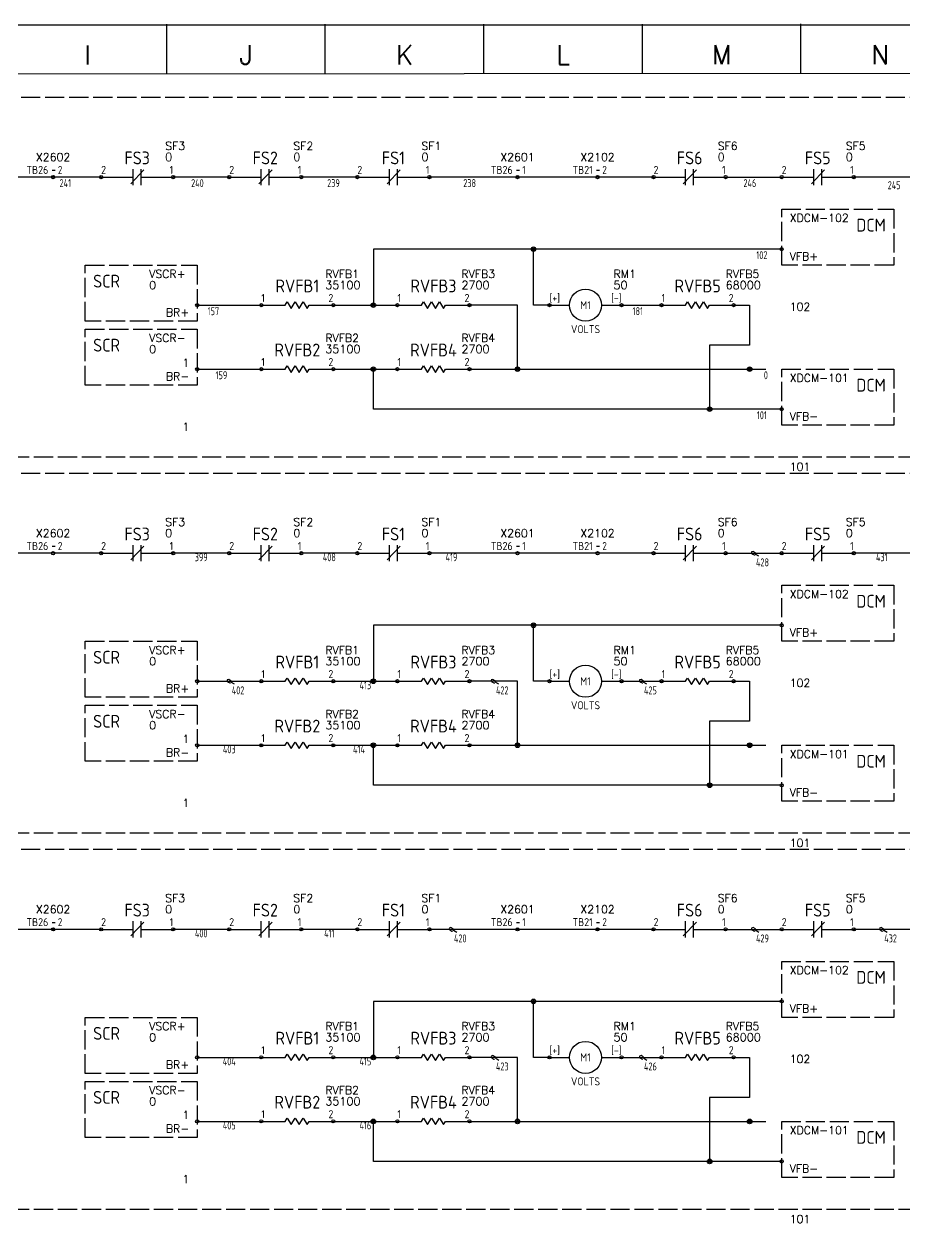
# Model space of a CAD drawing. Header units: millimetres. Extents: x -192 to 1556, y 0 to 646.
# Drawn here: x 415.9 to 690.7, y 270.7 to 645.3 of the extents above; entities that cross this region are included whole.
import ezdxf
from ezdxf.enums import TextEntityAlignment as Align

# ---------------------------------------------------------------- set-up
doc = ezdxf.new("R2010")
doc.units = ezdxf.units.MM
doc.header["$LTSCALE"] = 0.5
doc.linetypes.add('ACAD_ISO02W100', pattern=[15, 12, -3])
for name, color, linetype in [('LOCBOX', 7, 'ACAD_ISO02W100'), ('NETLIST', 50, 'Continuous'), ('OUTLINE_GRID', 7, 'Continuous'), ('SYMS', 7, 'Continuous'), ('WIREFIXED', 7, 'Continuous'), ('WIRENO', 7, 'Continuous'), ('WIRES', 7, 'Continuous')]:
    doc.layers.add(name, color=color, linetype=linetype)
doc.styles.get("Standard").update_dxf_attribs({"font": 'txt.shx', "bigfont": 'gbcbig.shx'})
doc.styles.add('WD_IEC', font='isocp2.shx', dxfattribs={"width": 0.9, "height": 4})

# ---------------------------------------------------------------- blocks, each defined once
blk = doc.blocks.new('2010 Grid')
at = {"layer": 'OUTLINE_GRID'}
for p, q in [((850, 481.25), (0, 481.25)), ((383.75, 468.5), (383.75, 481.45)), ((425, 468.52), (425, 481.47)), ((466.25, 468.55), (466.25, 481.49)), ((507.5, 468.57), (507.5, 481.51)), ((548.75, 468.59), (548.75, 481.53)), ((837.5, 468.74), (12.5, 468.31))]:
    blk.add_line(p, q, dxfattribs=at)
at = {"layer": 'OUTLINE_GRID', "char_height": 5, "width": 17.7556, "attachment_point": 5}
for s, insert in [('I', (363.12, 473.45)), ('J', (404.37, 473.48)), ('K', (445.62, 473.5)), ('L', (486.88, 473.52)), ('M', (528.12, 473.54)), ('N', (569.38, 473.56))]:
    blk.add_mtext(s, dxfattribs=dict(at, insert=insert))
blk = doc.blocks.new('WD_WNH2')
at = {"linetype": 'Continuous', "style": 'WD_IEC', "width": 0.8}
blk.add_attdef('WIRENO', text='', height=2.5, dxfattribs=at).set_placement((0, 0), align=Align.TOP_CENTER)
at = {"style": 'WD_IEC', "flags": 1}
for tag, p in [('W02USER', (0, -1.21)), ('W03USER', (0, -1.33)), ('W04USER', (0, -1.46)), ('W05USER', (0, -1.58)), ('W06USER', (0, -1.71)), ('W07USER', (0, -1.83)), ('W08USER', (0, -1.96)), ('W09USER', (0, -2.08)), ('W01USER', (0, -1.08)), ('W10USER', (0, -2.21))]:
    blk.add_attdef(tag, text='', height=0.08, dxfattribs=at).set_placement(p, align=Align.CENTER)
blk = doc.blocks.new('TBH-1')
blk.add_line((-0.33, 2.17), (0.65, 2.17))
blk.add_circle((0, 0), 0.5)
at = {"style": 'WD_IEC', "flags": 1}
blk.add_attdef('LOC', text='', height=4, dxfattribs=at).set_placement((-15, 7.5), align=Align.MIDDLE_LEFT)
at = {"style": 'WD_IEC'}
blk.add_attdef('TAG1', text='', height=2.5, dxfattribs=at).set_placement((-1.5, 1), align=Align.RIGHT)
at = {"style": 'WD_IEC', "flags": 1}
blk.add_attdef('X1TERM01', (0, 0), '', height=0.5, dxfattribs=at)
at = {"style": 'WD_IEC', "width": 0.9}
blk.add_attdef('TERM01', (1.5, 1), '', height=2.5, dxfattribs=at)
at = {"layer": 'NETLIST'}
for tag, p in [('NETTAG', (0, 5)), ('NETVALUE', (0, -2.5))]:
    blk.add_attdef(tag, text='', height=2.5, dxfattribs=at).set_placement(p, align=Align.CENTER)
blk = doc.blocks.new('CONTACT-NC')
for p, q in [((0, 0), (10, 0)), ((13.35, 2.25), (9.28, -2.05)), ((10, -2.5), (10, 2.5)), ((12.5, -2.5), (12.5, 2.5)), ((12.5, 0), (22.5, 0))]:
    blk.add_line(p, q)
for centre in [(0, 0), (22.5, 0)]:
    blk.add_circle(centre, 0.5)
at = {"style": 'WD_IEC', "flags": 1}
blk.add_attdef('LOC', text='', height=4, dxfattribs=at).set_placement((11.25, 11), align=Align.MIDDLE_CENTER)
at = {"style": 'WD_IEC'}
for tag, height, p in [('TAG1', 4, (11.25, 6)), ('DESC1', 2.5, (11.25, -5))]:
    blk.add_attdef(tag, text='', height=height, dxfattribs=at).set_placement(p, align=Align.MIDDLE_CENTER)
for tag, p, height, flags in [('X4TERM01', (0, 0), 0.64, 1), ('TERM01', (0, 1), 2.5, 8), ('X1TERM02', (22.5, 0), 0.64, 1)]:
    blk.add_attdef(tag, p, '', height=height, dxfattribs=dict(at, flags=flags))
at = {"style": 'WD_IEC', "flags": 8}
blk.add_attdef('TERM02', text='', height=2.5, dxfattribs=at).set_placement((22.5, 1), align=Align.RIGHT)
at = {"layer": 'NETLIST'}
for tag, p, height in [('NETTAG', (20, 8.5), 2.5), ('NETVALUE', (20, 5), 2.56)]:
    blk.add_attdef(tag, p, '', height=height, dxfattribs=at)
blk = doc.blocks.new('DCM-1')
at = {"linetype": 'ACAD_ISO02W100'}
blk.add_lwpolyline([(-35, 12.5), (0, 12.5), (0, -5), (-35, -5)], close=True, dxfattribs=at)
blk.add_circle((0, 0), 0.5)
at = {"style": 'WD_IEC'}
for tag, height, flags, p in [('LOC', 4, 1, (-32.5, 14.5)), ('DESC1', 3, 9, (-32.5, 2.5))]:
    blk.add_attdef(tag, text='', height=height, dxfattribs=dict(at, flags=flags)).set_placement(p, align=Align.MIDDLE_LEFT)
blk.add_attdef('TAG1', text='', height=4, dxfattribs=at).set_placement((-32.5, 7.5), align=Align.MIDDLE_LEFT)
at = {"style": 'WD_IEC', "flags": 1}
blk.add_attdef('X1TERM01', (0, 0), '', height=0.5, dxfattribs=at)
blk.add_attdef('TERMDESC01', text='', height=2.5).set_placement((-2.5, -1), align=Align.TOP_RIGHT)
blk.add_attdef('TERM01', text='', height=2.5).set_placement((-2.5, -20), align=Align.BOTTOM_RIGHT)
at = {"layer": 'NETLIST'}
for tag, p in [('NETTAG', (-15, 8.5)), ('NETVALUE', (-15, 5))]:
    blk.add_attdef(tag, p, '', height=2.5, dxfattribs=at)
blk = doc.blocks.new('RESISTOR-1')
for p, q in [((0, 0), (7.5, 0)), ((7.5, 0), (8.12, 1)), ((8.12, 1), (9.38, -1)), ((9.38, -1), (10.62, 1)), ((10.62, 1), (11.88, -1)), ((11.88, -1), (13.12, 1)), ((13.12, 1), (14.38, -1)), ((14.38, -1), (15, 0)), ((15, 0), (22.5, 0))]:
    blk.add_line(p, q)
for centre in [(0, 0), (22.5, 0)]:
    blk.add_circle(centre, 0.5)
at = {"style": 'WD_IEC', "flags": 1}
blk.add_attdef('LOC', text='', height=4, dxfattribs=at).set_placement((11.25, 11), align=Align.MIDDLE_CENTER)
at = {"style": 'WD_IEC'}
for tag, height, p in [('TAG1', 4, (11.25, 6)), ('DESC1', 2.5, (10.75, -3))]:
    blk.add_attdef(tag, text='', height=height, dxfattribs=at).set_placement(p, align=Align.MIDDLE_CENTER)
for tag, p, height, flags in [('X4TERM01', (0, 0), 0.64, 1), ('TERM01', (0, 1), 2.5, 8), ('X1TERM02', (22.5, 0), 0.64, 1)]:
    blk.add_attdef(tag, p, '', height=height, dxfattribs=dict(at, flags=flags))
at = {"style": 'WD_IEC', "flags": 8}
blk.add_attdef('TERM02', text='', height=2.5, dxfattribs=at).set_placement((22.5, 1), align=Align.RIGHT)
at = {"layer": 'NETLIST'}
for tag, p, height in [('NETTAG', (20, 8.5), 2.5), ('NETVALUE', (20, 5), 2.56)]:
    blk.add_attdef(tag, p, '', height=height, dxfattribs=at)
blk = doc.blocks.new('DCM-2')
at = {"linetype": 'ACAD_ISO02W100'}
blk.add_lwpolyline([(0, 12.5), (35, 12.5), (35, -5), (0, -5)], close=True, dxfattribs=at)
blk.add_circle((0, 0), 0.5)
at = {"style": 'WD_IEC'}
for tag, height, flags, p in [('LOC', 4, 1, (32.5, 14.5)), ('DESC1', 3, 8, (32.5, 2.5))]:
    blk.add_attdef(tag, text='', height=height, dxfattribs=dict(at, flags=flags)).set_placement(p, align=Align.MIDDLE_RIGHT)
blk.add_attdef('TAG1', text='', height=4, dxfattribs=at).set_placement((32.5, 7.5), align=Align.MIDDLE_RIGHT)
at = {"style": 'WD_IEC', "flags": 1}
blk.add_attdef('X4TERM01', (0, 0), '', height=0.5, dxfattribs=at)
blk.add_attdef('TERMDESC01', text='', height=2.5).set_placement((2.5, -1), align=Align.TOP_LEFT)
blk.add_attdef('TERM01', text='', height=2.5).set_placement((2.5, -20), align=Align.BOTTOM_LEFT)
at = {"layer": 'NETLIST'}
for tag, p in [('NETTAG', (2.5, 8.5)), ('NETVALUE', (2.5, 5))]:
    blk.add_attdef(tag, p, '', height=2.5, dxfattribs=at)
blk = doc.blocks.new('WDDOT')
for radius in [0.72, 0.449, 0.223]:
    blk.add_circle((0, 0), radius)
blk = doc.blocks.new('CONTACTOR-H')
for p, q in [((0, 0), (6.25, 0)), ((16.25, 0), (22.5, 0))]:
    blk.add_line(p, q)
for centre, radius in [((11.25, 0), 5), ((0, 0), 0.5), ((22.5, 0), 0.5)]:
    blk.add_circle(centre, radius)
at = {"style": 'WD_IEC', "flags": 1}
blk.add_attdef('LOC', text='', height=4, dxfattribs=at).set_placement((11.25, 8.5), align=Align.MIDDLE_CENTER)
at = {"style": 'WD_IEC'}
for tag, p, height, flags in [('X4TERM01', (0, 0), 0.64, 1), ('TERM01', (0, 1), 2.5, 8), ('X1TERM02', (22.5, 0), 0.64, 1)]:
    blk.add_attdef(tag, p, '', height=height, dxfattribs=dict(at, flags=flags))
for tag, height, p in [('TAG1', 4, (11.25, 0)), ('DESC1', 2.5, (11.25, -7.5))]:
    blk.add_attdef(tag, text='', height=height, dxfattribs=at).set_placement(p, align=Align.MIDDLE_CENTER)
at = {"style": 'WD_IEC', "flags": 8}
blk.add_attdef('TERM02', text='', height=2.5, dxfattribs=at).set_placement((22.5, 1), align=Align.RIGHT)
at = {"layer": 'NETLIST'}
for tag, p, height in [('NETTAG', (20, 8.5), 2.5), ('NETVALUE', (20, 5), 2.56)]:
    blk.add_attdef(tag, p, '', height=height, dxfattribs=at)

msp = doc.modelspace()

# ---------------------------------------------------------------- linework, layer by layer
at = {"layer": 'LOCBOX'}
for points in [[(-192.5, 622.5), (980, 622.5), (980, 510), (-192.5, 510)], [(-192.5, 505), (980, 505), (980, 392.5), (-192.5, 392.5)], [(-192.5, 387.5), (980, 387.5), (980, 275), (-192.5, 275)]]:
    msp.add_lwpolyline(points, close=True, dxfattribs=at)
at = {"layer": 'WIRENO'}
for points in [[(645.4, 479.05), (644.44, 479.6), (644.29, 480.15), (643.6, 480.54), (643.06, 480.4), (643.21, 479.85), (643.9, 479.46), (644.17, 479.53)], [(481.65, 439.05), (480.69, 439.6), (480.54, 440.15), (479.85, 440.54), (479.31, 440.4), (479.46, 439.85), (480.15, 439.46), (480.42, 439.53)], [(564.15, 439.05), (563.19, 439.6), (563.04, 440.15), (562.35, 440.54), (561.81, 440.4), (561.96, 439.85), (562.65, 439.46), (562.92, 439.53)], [(610.4, 439.05), (609.44, 439.6), (609.29, 440.15), (608.6, 440.54), (608.06, 440.4), (608.21, 439.85), (608.9, 439.46), (609.17, 439.53)], [(551.02, 361.55), (550.06, 362.1), (549.92, 362.65), (549.23, 363.04), (548.69, 362.9), (548.83, 362.35), (549.52, 361.96), (549.79, 362.03)], [(645.4, 361.55), (644.44, 362.1), (644.29, 362.65), (643.6, 363.04), (643.06, 362.9), (643.21, 362.35), (643.9, 361.96), (644.17, 362.03)], [(685.4, 361.55), (684.44, 362.1), (684.29, 362.65), (683.6, 363.04), (683.06, 362.9), (683.21, 362.35), (683.9, 361.96), (684.17, 362.03)], [(564.15, 321.55), (563.19, 322.1), (563.04, 322.65), (562.35, 323.04), (561.81, 322.9), (561.96, 322.35), (562.65, 321.96), (562.92, 322.03)], [(610.4, 321.55), (609.44, 322.1), (609.29, 322.65), (608.6, 323.04), (608.06, 322.9), (608.21, 322.35), (608.9, 321.96), (609.17, 322.03)]]:
    msp.add_lwpolyline(points, dxfattribs=at)
at = {"layer": 'WIRES'}
for p, q in [((425, 597.5), (402.5, 597.5)), ((440, 597.5), (425, 597.5)), ((480, 597.5), (462.5, 597.5)), ((520, 597.5), (502.5, 597.5)), ((556.25, 597.5), (542.5, 597.5)), ((570, 597.5), (556.25, 597.5)), ((595, 597.5), (570, 597.5)), ((612.5, 597.5), (595, 597.5)), ((635, 597.5), (652.5, 597.5)), ((692.5, 597.5), (675, 597.5)), ((652.5, 575), (525, 575)), ((525, 575), (525, 557.5)), ((575, 557.5), (575, 575)), ((470, 557.5), (490, 557.5)), ((512.5, 557.5), (532.5, 557.5)), ((570, 557.5), (555, 557.5)), ((570, 537.5), (570, 557.5)), ((580, 557.5), (575, 557.5)), ((602.5, 557.5), (615, 557.5)), ((637.5, 557.5), (642.5, 557.5)), ((642.5, 557.5), (642.5, 545)), ((642.5, 545), (630, 545)), ((630, 545), (630, 525)), ((470, 537.5), (490, 537.5)), ((512.5, 537.5), (532.5, 537.5)), ((525, 525), (525, 537.5)), ((555, 537.5), (570, 537.5)), ((570, 537.5), (647.5, 537.5)), ((652.5, 525), (525, 525)), ((425, 480), (402.5, 480)), ((440, 480), (425, 480)), ((480, 480), (462.5, 480)), ((520, 480), (502.5, 480)), ((556.25, 480), (542.5, 480)), ((570, 480), (556.25, 480)), ((595, 480), (570, 480)), ((612.5, 480), (595, 480)), ((635, 480), (652.5, 480)), ((692.5, 480), (675, 480)), ((652.5, 457.5), (525, 457.5)), ((525, 457.5), (525, 440)), ((575, 440), (575, 457.5)), ((470, 440), (490, 440)), ((512.5, 440), (532.5, 440)), ((570, 440), (555, 440)), ((570, 420), (570, 440)), ((580, 440), (575, 440)), ((602.5, 440), (615, 440)), ((637.5, 440), (642.5, 440)), ((642.5, 440), (642.5, 427.5)), ((642.5, 427.5), (630, 427.5)), ((630, 427.5), (630, 407.5)), ((470, 420), (490, 420)), ((512.5, 420), (532.5, 420)), ((525, 407.5), (525, 420)), ((555, 420), (570, 420)), ((570, 420), (647.5, 420)), ((652.5, 407.5), (525, 407.5)), ((425, 362.5), (402.5, 362.5)), ((440, 362.5), (425, 362.5)), ((480, 362.5), (462.5, 362.5)), ((520, 362.5), (502.5, 362.5)), ((556.25, 362.5), (542.5, 362.5)), ((570, 362.5), (556.25, 362.5)), ((595, 362.5), (570, 362.5)), ((612.5, 362.5), (595, 362.5)), ((635, 362.5), (652.5, 362.5)), ((692.5, 362.5), (675, 362.5)), ((652.5, 340), (525, 340)), ((525, 340), (525, 322.5)), ((575, 322.5), (575, 340)), ((470, 322.5), (490, 322.5)), ((512.5, 322.5), (532.5, 322.5)), ((570, 322.5), (555, 322.5)), ((570, 302.5), (570, 322.5)), ((580, 322.5), (575, 322.5)), ((602.5, 322.5), (615, 322.5)), ((637.5, 322.5), (642.5, 322.5)), ((642.5, 322.5), (642.5, 310)), ((642.5, 310), (630, 310)), ((630, 310), (630, 290)), ((470, 302.5), (490, 302.5)), ((512.5, 302.5), (532.5, 302.5)), ((525, 290), (525, 302.5)), ((555, 302.5), (570, 302.5)), ((570, 302.5), (647.5, 302.5)), ((652.5, 290), (525, 290))]:
    msp.add_line(p, q, dxfattribs=at)

# ---------------------------------------------------------------- block references
at = {"xscale": 1.2, "yscale": 1.2, "zscale": 1.2}
msp.add_blockref('2010 Grid', (0, 67.5), dxfattribs=at)
ref = msp.add_blockref('CONTACT-NC', (440, 597.5))
ref.add_attrib('TERM02', '1', dxfattribs={"height": 2.5, "style": 'WD_IEC'}).set_placement((462.5, 598.5), align=Align.RIGHT)
ref.add_attrib('TERM01', '2', (440, 598.5), dxfattribs={"height": 2.5, "style": 'WD_IEC'})
ref.add_attrib('TAG1', 'FS3', dxfattribs={"height": 4, "style": 'WD_IEC'}).set_placement((451.25, 603.5), align=Align.MIDDLE_CENTER)
ref.add_attrib('NETVALUE', '0', (460, 602.5), dxfattribs={"layer": 'NETLIST', "height": 2.56})
ref.add_attrib('NETTAG', 'SF3', (460, 606), dxfattribs={"layer": 'NETLIST', "height": 2.5})
ref = msp.add_blockref('CONTACT-NC', (480, 597.5))
ref.add_attrib('TERM02', '1', dxfattribs={"height": 2.5, "style": 'WD_IEC'}).set_placement((502.5, 598.5), align=Align.RIGHT)
ref.add_attrib('TERM01', '2', (480, 598.5), dxfattribs={"height": 2.5, "style": 'WD_IEC'})
ref.add_attrib('TAG1', 'FS2', dxfattribs={"height": 4, "style": 'WD_IEC'}).set_placement((491.25, 603.5), align=Align.MIDDLE_CENTER)
ref.add_attrib('NETVALUE', '0', (500, 602.5), dxfattribs={"layer": 'NETLIST', "height": 2.56})
ref.add_attrib('NETTAG', 'SF2', (500, 606), dxfattribs={"layer": 'NETLIST', "height": 2.5})
ref = msp.add_blockref('CONTACT-NC', (520, 597.5))
ref.add_attrib('TERM02', '1', dxfattribs={"height": 2.5, "style": 'WD_IEC'}).set_placement((542.5, 598.5), align=Align.RIGHT)
ref.add_attrib('TERM01', '2', (520, 598.5), dxfattribs={"height": 2.5, "style": 'WD_IEC'})
ref.add_attrib('TAG1', 'FS1', dxfattribs={"height": 4, "style": 'WD_IEC'}).set_placement((531.25, 603.5), align=Align.MIDDLE_CENTER)
ref.add_attrib('NETVALUE', '0', (540, 602.5), dxfattribs={"layer": 'NETLIST', "height": 2.56})
ref.add_attrib('NETTAG', 'SF1', (540, 606), dxfattribs={"layer": 'NETLIST', "height": 2.5})
ref = msp.add_blockref('CONTACT-NC', (612.5, 597.5))
ref.add_attrib('TERM02', '1', dxfattribs={"height": 2.5, "style": 'WD_IEC'}).set_placement((635, 598.5), align=Align.RIGHT)
ref.add_attrib('TERM01', '2', (612.5, 598.5), dxfattribs={"height": 2.5, "style": 'WD_IEC'})
ref.add_attrib('TAG1', 'FS6', dxfattribs={"height": 4, "style": 'WD_IEC'}).set_placement((623.75, 603.5), align=Align.MIDDLE_CENTER)
ref.add_attrib('NETVALUE', '0', (632.5, 602.5), dxfattribs={"layer": 'NETLIST', "height": 2.56})
ref.add_attrib('NETTAG', 'SF6', (632.5, 606), dxfattribs={"layer": 'NETLIST', "height": 2.5})
ref = msp.add_blockref('CONTACT-NC', (652.5, 597.5))
ref.add_attrib('TERM02', '1', dxfattribs={"height": 2.5, "style": 'WD_IEC'}).set_placement((675, 598.5), align=Align.RIGHT)
ref.add_attrib('TERM01', '2', (652.5, 598.5), dxfattribs={"height": 2.5, "style": 'WD_IEC'})
ref.add_attrib('TAG1', 'FS5', dxfattribs={"height": 4, "style": 'WD_IEC'}).set_placement((663.75, 603.5), align=Align.MIDDLE_CENTER)
ref.add_attrib('NETVALUE', '0', (672.5, 602.5), dxfattribs={"layer": 'NETLIST', "height": 2.56})
ref.add_attrib('NETTAG', 'SF5', (672.5, 606), dxfattribs={"layer": 'NETLIST', "height": 2.5})
for name, p, values in [('TBH-1', (425, 597.5), {'TAG1': 'TB26', 'TERM01': '2', 'NETTAG': 'X2602'}), ('TBH-1', (570, 597.5), {'TAG1': 'TB26', 'TERM01': '1', 'NETTAG': 'X2601'}), ('TBH-1', (595, 597.5), {'TAG1': 'TB21', 'TERM01': '2', 'NETTAG': 'X2102'}), ('DCM-2', (652.5, 575), {'TERMDESC01': 'VFB+', 'TAG1': 'DCM', 'TERM01': '102', 'NETTAG': 'XDCM-102'}), ('DCM-1', (470, 557.5), {'NETVALUE': '0', 'NETTAG': 'VSCR+', 'TERM01': '1', 'TAG1': 'SCR', 'TERMDESC01': 'BR+'}), ('DCM-1', (470, 537.5), {'NETVALUE': '0', 'NETTAG': 'VSCR-', 'TERM01': '1', 'TAG1': 'SCR', 'TERMDESC01': 'BR-'}), ('DCM-2', (652.5, 525), {'TERMDESC01': 'VFB-', 'TAG1': 'DCM', 'TERM01': '101', 'NETTAG': 'XDCM-101'}), ('TBH-1', (425, 480), {'TAG1': 'TB26', 'TERM01': '2', 'NETTAG': 'X2602'}), ('TBH-1', (570, 480), {'TAG1': 'TB26', 'TERM01': '1', 'NETTAG': 'X2601'}), ('TBH-1', (595, 480), {'TAG1': 'TB21', 'TERM01': '2', 'NETTAG': 'X2102'}), ('DCM-2', (652.5, 457.5), {'TERMDESC01': 'VFB+', 'TAG1': 'DCM', 'TERM01': '102', 'NETTAG': 'XDCM-102'}), ('DCM-1', (470, 440), {'NETVALUE': '0', 'NETTAG': 'VSCR+', 'TERM01': '1', 'TAG1': 'SCR', 'TERMDESC01': 'BR+'}), ('DCM-1', (470, 420), {'NETVALUE': '0', 'NETTAG': 'VSCR-', 'TERM01': '1', 'TAG1': 'SCR', 'TERMDESC01': 'BR-'}), ('DCM-2', (652.5, 407.5), {'TERMDESC01': 'VFB-', 'TAG1': 'DCM', 'TERM01': '101', 'NETTAG': 'XDCM-101'}), ('TBH-1', (425, 362.5), {'TAG1': 'TB26', 'TERM01': '2', 'NETTAG': 'X2602'}), ('TBH-1', (570, 362.5), {'TAG1': 'TB26', 'TERM01': '1', 'NETTAG': 'X2601'}), ('TBH-1', (595, 362.5), {'TAG1': 'TB21', 'TERM01': '2', 'NETTAG': 'X2102'}), ('DCM-2', (652.5, 340), {'TERMDESC01': 'VFB+', 'TAG1': 'DCM', 'TERM01': '102', 'NETTAG': 'XDCM-102'}), ('DCM-1', (470, 322.5), {'NETVALUE': '0', 'NETTAG': 'VSCR+', 'TERM01': '1', 'TAG1': 'SCR', 'TERMDESC01': 'BR+'}), ('DCM-1', (470, 302.5), {'NETVALUE': '0', 'NETTAG': 'VSCR-', 'TERM01': '1', 'TAG1': 'SCR', 'TERMDESC01': 'BR-'}), ('DCM-2', (652.5, 290), {'TERMDESC01': 'VFB-', 'TAG1': 'DCM', 'TERM01': '101', 'NETTAG': 'XDCM-101'})]:
    msp.add_blockref(name, p).add_auto_attribs(values)
ref = msp.add_blockref('RESISTOR-1', (490, 557.5))
ref.add_attrib('NETTAG', 'RVFB1', (510, 566), dxfattribs={"layer": 'NETLIST', "height": 2.5})
ref.add_attrib('NETVALUE', '35100', (510, 562.5), dxfattribs={"layer": 'NETLIST', "height": 2.56})
ref.add_attrib('TAG1', 'RVFB1', dxfattribs={"height": 4, "style": 'WD_IEC'}).set_placement((501.25, 563.5), align=Align.MIDDLE_CENTER)
ref.add_attrib('TERM01', '1', (490, 558.5), dxfattribs={"height": 2.5, "style": 'WD_IEC'})
ref.add_attrib('TERM02', '2', dxfattribs={"height": 2.5, "style": 'WD_IEC'}).set_placement((512.5, 558.5), align=Align.RIGHT)
ref = msp.add_blockref('RESISTOR-1', (532.5, 557.5))
ref.add_attrib('NETTAG', 'RVFB3', (552.5, 566), dxfattribs={"layer": 'NETLIST', "height": 2.5})
ref.add_attrib('NETVALUE', '2700', (552.5, 562.5), dxfattribs={"layer": 'NETLIST', "height": 2.56})
ref.add_attrib('TAG1', 'RVFB3', dxfattribs={"height": 4, "style": 'WD_IEC'}).set_placement((543.75, 563.5), align=Align.MIDDLE_CENTER)
ref.add_attrib('TERM01', '1', (532.5, 558.5), dxfattribs={"height": 2.5, "style": 'WD_IEC'})
ref.add_attrib('TERM02', '2', dxfattribs={"height": 2.5, "style": 'WD_IEC'}).set_placement((555, 558.5), align=Align.RIGHT)
ref = msp.add_blockref('CONTACTOR-H', (580, 557.5))
ref.add_attrib('TERM02', '[-]', dxfattribs={"height": 2.5, "style": 'WD_IEC'}).set_placement((602.5, 558.5), align=Align.RIGHT)
ref.add_attrib('TERM01', '[+]', (580, 558.5), dxfattribs={"height": 2.5, "style": 'WD_IEC'})
ref.add_attrib('DESC1', 'VOLTS', dxfattribs={"height": 2.5, "style": 'WD_IEC'}).set_placement((591.25, 550), align=Align.MIDDLE_CENTER)
ref.add_attrib('TAG1', 'M1', dxfattribs={"height": 2.5, "style": 'WD_IEC'}).set_placement((591.25, 557.5), align=Align.MIDDLE_CENTER)
ref.add_attrib('NETVALUE', '50', (600, 562.5), dxfattribs={"layer": 'NETLIST', "height": 2.56})
ref.add_attrib('NETTAG', 'RM1', (600, 566), dxfattribs={"layer": 'NETLIST', "height": 2.5})
ref = msp.add_blockref('RESISTOR-1', (615, 557.5))
ref.add_attrib('NETTAG', 'RVFB5', (635, 566), dxfattribs={"layer": 'NETLIST', "height": 2.5})
ref.add_attrib('NETVALUE', '68000', (635, 562.5), dxfattribs={"layer": 'NETLIST', "height": 2.56})
ref.add_attrib('TAG1', 'RVFB5', dxfattribs={"height": 4, "style": 'WD_IEC'}).set_placement((626.25, 563.5), align=Align.MIDDLE_CENTER)
ref.add_attrib('TERM01', '1', (615, 558.5), dxfattribs={"height": 2.5, "style": 'WD_IEC'})
ref.add_attrib('TERM02', '2', dxfattribs={"height": 2.5, "style": 'WD_IEC'}).set_placement((637.5, 558.5), align=Align.RIGHT)
ref = msp.add_blockref('RESISTOR-1', (490, 537.5))
ref.add_attrib('NETTAG', 'RVFB2', (510, 546), dxfattribs={"layer": 'NETLIST', "height": 2.5})
ref.add_attrib('NETVALUE', '35100', (510, 542.5), dxfattribs={"layer": 'NETLIST', "height": 2.56})
ref.add_attrib('TAG1', 'RVFB2', dxfattribs={"height": 4, "style": 'WD_IEC'}).set_placement((501.25, 543.5), align=Align.MIDDLE_CENTER)
ref.add_attrib('TERM01', '1', (490, 538.5), dxfattribs={"height": 2.5, "style": 'WD_IEC'})
ref.add_attrib('TERM02', '2', dxfattribs={"height": 2.5, "style": 'WD_IEC'}).set_placement((512.5, 538.5), align=Align.RIGHT)
ref = msp.add_blockref('RESISTOR-1', (532.5, 537.5))
ref.add_attrib('NETTAG', 'RVFB4', (552.5, 546), dxfattribs={"layer": 'NETLIST', "height": 2.5})
ref.add_attrib('NETVALUE', '2700', (552.5, 542.5), dxfattribs={"layer": 'NETLIST', "height": 2.56})
ref.add_attrib('TAG1', 'RVFB4', dxfattribs={"height": 4, "style": 'WD_IEC'}).set_placement((543.75, 543.5), align=Align.MIDDLE_CENTER)
ref.add_attrib('TERM01', '1', (532.5, 538.5), dxfattribs={"height": 2.5, "style": 'WD_IEC'})
ref.add_attrib('TERM02', '2', dxfattribs={"height": 2.5, "style": 'WD_IEC'}).set_placement((555, 538.5), align=Align.RIGHT)
ref = msp.add_blockref('CONTACT-NC', (440, 480))
ref.add_attrib('TERM02', '1', dxfattribs={"height": 2.5, "style": 'WD_IEC'}).set_placement((462.5, 481), align=Align.RIGHT)
ref.add_attrib('TERM01', '2', (440, 481), dxfattribs={"height": 2.5, "style": 'WD_IEC'})
ref.add_attrib('TAG1', 'FS3', dxfattribs={"height": 4, "style": 'WD_IEC'}).set_placement((451.25, 486), align=Align.MIDDLE_CENTER)
ref.add_attrib('NETVALUE', '0', (460, 485), dxfattribs={"layer": 'NETLIST', "height": 2.56})
ref.add_attrib('NETTAG', 'SF3', (460, 488.5), dxfattribs={"layer": 'NETLIST', "height": 2.5})
ref = msp.add_blockref('CONTACT-NC', (480, 480))
ref.add_attrib('TERM02', '1', dxfattribs={"height": 2.5, "style": 'WD_IEC'}).set_placement((502.5, 481), align=Align.RIGHT)
ref.add_attrib('TERM01', '2', (480, 481), dxfattribs={"height": 2.5, "style": 'WD_IEC'})
ref.add_attrib('TAG1', 'FS2', dxfattribs={"height": 4, "style": 'WD_IEC'}).set_placement((491.25, 486), align=Align.MIDDLE_CENTER)
ref.add_attrib('NETVALUE', '0', (500, 485), dxfattribs={"layer": 'NETLIST', "height": 2.56})
ref.add_attrib('NETTAG', 'SF2', (500, 488.5), dxfattribs={"layer": 'NETLIST', "height": 2.5})
ref = msp.add_blockref('CONTACT-NC', (520, 480))
ref.add_attrib('TERM02', '1', dxfattribs={"height": 2.5, "style": 'WD_IEC'}).set_placement((542.5, 481), align=Align.RIGHT)
ref.add_attrib('TERM01', '2', (520, 481), dxfattribs={"height": 2.5, "style": 'WD_IEC'})
ref.add_attrib('TAG1', 'FS1', dxfattribs={"height": 4, "style": 'WD_IEC'}).set_placement((531.25, 486), align=Align.MIDDLE_CENTER)
ref.add_attrib('NETVALUE', '0', (540, 485), dxfattribs={"layer": 'NETLIST', "height": 2.56})
ref.add_attrib('NETTAG', 'SF1', (540, 488.5), dxfattribs={"layer": 'NETLIST', "height": 2.5})
ref = msp.add_blockref('CONTACT-NC', (612.5, 480))
ref.add_attrib('TERM02', '1', dxfattribs={"height": 2.5, "style": 'WD_IEC'}).set_placement((635, 481), align=Align.RIGHT)
ref.add_attrib('TERM01', '2', (612.5, 481), dxfattribs={"height": 2.5, "style": 'WD_IEC'})
ref.add_attrib('TAG1', 'FS6', dxfattribs={"height": 4, "style": 'WD_IEC'}).set_placement((623.75, 486), align=Align.MIDDLE_CENTER)
ref.add_attrib('NETVALUE', '0', (632.5, 485), dxfattribs={"layer": 'NETLIST', "height": 2.56})
ref.add_attrib('NETTAG', 'SF6', (632.5, 488.5), dxfattribs={"layer": 'NETLIST', "height": 2.5})
ref = msp.add_blockref('CONTACT-NC', (652.5, 480))
ref.add_attrib('TERM02', '1', dxfattribs={"height": 2.5, "style": 'WD_IEC'}).set_placement((675, 481), align=Align.RIGHT)
ref.add_attrib('TERM01', '2', (652.5, 481), dxfattribs={"height": 2.5, "style": 'WD_IEC'})
ref.add_attrib('TAG1', 'FS5', dxfattribs={"height": 4, "style": 'WD_IEC'}).set_placement((663.75, 486), align=Align.MIDDLE_CENTER)
ref.add_attrib('NETVALUE', '0', (672.5, 485), dxfattribs={"layer": 'NETLIST', "height": 2.56})
ref.add_attrib('NETTAG', 'SF5', (672.5, 488.5), dxfattribs={"layer": 'NETLIST', "height": 2.5})
ref = msp.add_blockref('RESISTOR-1', (490, 440))
ref.add_attrib('NETTAG', 'RVFB1', (510, 448.5), dxfattribs={"layer": 'NETLIST', "height": 2.5})
ref.add_attrib('NETVALUE', '35100', (510, 445), dxfattribs={"layer": 'NETLIST', "height": 2.56})
ref.add_attrib('TAG1', 'RVFB1', dxfattribs={"height": 4, "style": 'WD_IEC'}).set_placement((501.25, 446), align=Align.MIDDLE_CENTER)
ref.add_attrib('TERM01', '1', (490, 441), dxfattribs={"height": 2.5, "style": 'WD_IEC'})
ref.add_attrib('TERM02', '2', dxfattribs={"height": 2.5, "style": 'WD_IEC'}).set_placement((512.5, 441), align=Align.RIGHT)
ref = msp.add_blockref('RESISTOR-1', (532.5, 440))
ref.add_attrib('NETTAG', 'RVFB3', (552.5, 448.5), dxfattribs={"layer": 'NETLIST', "height": 2.5})
ref.add_attrib('NETVALUE', '2700', (552.5, 445), dxfattribs={"layer": 'NETLIST', "height": 2.56})
ref.add_attrib('TAG1', 'RVFB3', dxfattribs={"height": 4, "style": 'WD_IEC'}).set_placement((543.75, 446), align=Align.MIDDLE_CENTER)
ref.add_attrib('TERM01', '1', (532.5, 441), dxfattribs={"height": 2.5, "style": 'WD_IEC'})
ref.add_attrib('TERM02', '2', dxfattribs={"height": 2.5, "style": 'WD_IEC'}).set_placement((555, 441), align=Align.RIGHT)
ref = msp.add_blockref('CONTACTOR-H', (580, 440))
ref.add_attrib('TERM02', '[-]', dxfattribs={"height": 2.5, "style": 'WD_IEC'}).set_placement((602.5, 441), align=Align.RIGHT)
ref.add_attrib('TERM01', '[+]', (580, 441), dxfattribs={"height": 2.5, "style": 'WD_IEC'})
ref.add_attrib('DESC1', 'VOLTS', dxfattribs={"height": 2.5, "style": 'WD_IEC'}).set_placement((591.25, 432.5), align=Align.MIDDLE_CENTER)
ref.add_attrib('TAG1', 'M1', dxfattribs={"height": 2.5, "style": 'WD_IEC'}).set_placement((591.25, 440), align=Align.MIDDLE_CENTER)
ref.add_attrib('NETVALUE', '50', (600, 445), dxfattribs={"layer": 'NETLIST', "height": 2.56})
ref.add_attrib('NETTAG', 'RM1', (600, 448.5), dxfattribs={"layer": 'NETLIST', "height": 2.5})
ref = msp.add_blockref('RESISTOR-1', (615, 440))
ref.add_attrib('NETTAG', 'RVFB5', (635, 448.5), dxfattribs={"layer": 'NETLIST', "height": 2.5})
ref.add_attrib('NETVALUE', '68000', (635, 445), dxfattribs={"layer": 'NETLIST', "height": 2.56})
ref.add_attrib('TAG1', 'RVFB5', dxfattribs={"height": 4, "style": 'WD_IEC'}).set_placement((626.25, 446), align=Align.MIDDLE_CENTER)
ref.add_attrib('TERM01', '1', (615, 441), dxfattribs={"height": 2.5, "style": 'WD_IEC'})
ref.add_attrib('TERM02', '2', dxfattribs={"height": 2.5, "style": 'WD_IEC'}).set_placement((637.5, 441), align=Align.RIGHT)
ref = msp.add_blockref('RESISTOR-1', (490, 420))
ref.add_attrib('NETTAG', 'RVFB2', (510, 428.5), dxfattribs={"layer": 'NETLIST', "height": 2.5})
ref.add_attrib('NETVALUE', '35100', (510, 425), dxfattribs={"layer": 'NETLIST', "height": 2.56})
ref.add_attrib('TAG1', 'RVFB2', dxfattribs={"height": 4, "style": 'WD_IEC'}).set_placement((501.25, 426), align=Align.MIDDLE_CENTER)
ref.add_attrib('TERM01', '1', (490, 421), dxfattribs={"height": 2.5, "style": 'WD_IEC'})
ref.add_attrib('TERM02', '2', dxfattribs={"height": 2.5, "style": 'WD_IEC'}).set_placement((512.5, 421), align=Align.RIGHT)
ref = msp.add_blockref('RESISTOR-1', (532.5, 420))
ref.add_attrib('NETTAG', 'RVFB4', (552.5, 428.5), dxfattribs={"layer": 'NETLIST', "height": 2.5})
ref.add_attrib('NETVALUE', '2700', (552.5, 425), dxfattribs={"layer": 'NETLIST', "height": 2.56})
ref.add_attrib('TAG1', 'RVFB4', dxfattribs={"height": 4, "style": 'WD_IEC'}).set_placement((543.75, 426), align=Align.MIDDLE_CENTER)
ref.add_attrib('TERM01', '1', (532.5, 421), dxfattribs={"height": 2.5, "style": 'WD_IEC'})
ref.add_attrib('TERM02', '2', dxfattribs={"height": 2.5, "style": 'WD_IEC'}).set_placement((555, 421), align=Align.RIGHT)
ref = msp.add_blockref('CONTACT-NC', (440, 362.5))
ref.add_attrib('TERM02', '1', dxfattribs={"height": 2.5, "style": 'WD_IEC'}).set_placement((462.5, 363.5), align=Align.RIGHT)
ref.add_attrib('TERM01', '2', (440, 363.5), dxfattribs={"height": 2.5, "style": 'WD_IEC'})
ref.add_attrib('TAG1', 'FS3', dxfattribs={"height": 4, "style": 'WD_IEC'}).set_placement((451.25, 368.5), align=Align.MIDDLE_CENTER)
ref.add_attrib('NETVALUE', '0', (460, 367.5), dxfattribs={"layer": 'NETLIST', "height": 2.56})
ref.add_attrib('NETTAG', 'SF3', (460, 371), dxfattribs={"layer": 'NETLIST', "height": 2.5})
ref = msp.add_blockref('CONTACT-NC', (480, 362.5))
ref.add_attrib('TERM02', '1', dxfattribs={"height": 2.5, "style": 'WD_IEC'}).set_placement((502.5, 363.5), align=Align.RIGHT)
ref.add_attrib('TERM01', '2', (480, 363.5), dxfattribs={"height": 2.5, "style": 'WD_IEC'})
ref.add_attrib('TAG1', 'FS2', dxfattribs={"height": 4, "style": 'WD_IEC'}).set_placement((491.25, 368.5), align=Align.MIDDLE_CENTER)
ref.add_attrib('NETVALUE', '0', (500, 367.5), dxfattribs={"layer": 'NETLIST', "height": 2.56})
ref.add_attrib('NETTAG', 'SF2', (500, 371), dxfattribs={"layer": 'NETLIST', "height": 2.5})
ref = msp.add_blockref('CONTACT-NC', (520, 362.5))
ref.add_attrib('TERM02', '1', dxfattribs={"height": 2.5, "style": 'WD_IEC'}).set_placement((542.5, 363.5), align=Align.RIGHT)
ref.add_attrib('TERM01', '2', (520, 363.5), dxfattribs={"height": 2.5, "style": 'WD_IEC'})
ref.add_attrib('TAG1', 'FS1', dxfattribs={"height": 4, "style": 'WD_IEC'}).set_placement((531.25, 368.5), align=Align.MIDDLE_CENTER)
ref.add_attrib('NETVALUE', '0', (540, 367.5), dxfattribs={"layer": 'NETLIST', "height": 2.56})
ref.add_attrib('NETTAG', 'SF1', (540, 371), dxfattribs={"layer": 'NETLIST', "height": 2.5})
ref = msp.add_blockref('CONTACT-NC', (612.5, 362.5))
ref.add_attrib('TERM02', '1', dxfattribs={"height": 2.5, "style": 'WD_IEC'}).set_placement((635, 363.5), align=Align.RIGHT)
ref.add_attrib('TERM01', '2', (612.5, 363.5), dxfattribs={"height": 2.5, "style": 'WD_IEC'})
ref.add_attrib('TAG1', 'FS6', dxfattribs={"height": 4, "style": 'WD_IEC'}).set_placement((623.75, 368.5), align=Align.MIDDLE_CENTER)
ref.add_attrib('NETVALUE', '0', (632.5, 367.5), dxfattribs={"layer": 'NETLIST', "height": 2.56})
ref.add_attrib('NETTAG', 'SF6', (632.5, 371), dxfattribs={"layer": 'NETLIST', "height": 2.5})
ref = msp.add_blockref('CONTACT-NC', (652.5, 362.5))
ref.add_attrib('TERM02', '1', dxfattribs={"height": 2.5, "style": 'WD_IEC'}).set_placement((675, 363.5), align=Align.RIGHT)
ref.add_attrib('TERM01', '2', (652.5, 363.5), dxfattribs={"height": 2.5, "style": 'WD_IEC'})
ref.add_attrib('TAG1', 'FS5', dxfattribs={"height": 4, "style": 'WD_IEC'}).set_placement((663.75, 368.5), align=Align.MIDDLE_CENTER)
ref.add_attrib('NETVALUE', '0', (672.5, 367.5), dxfattribs={"layer": 'NETLIST', "height": 2.56})
ref.add_attrib('NETTAG', 'SF5', (672.5, 371), dxfattribs={"layer": 'NETLIST', "height": 2.5})
ref = msp.add_blockref('RESISTOR-1', (490, 322.5))
ref.add_attrib('NETTAG', 'RVFB1', (510, 331), dxfattribs={"layer": 'NETLIST', "height": 2.5})
ref.add_attrib('NETVALUE', '35100', (510, 327.5), dxfattribs={"layer": 'NETLIST', "height": 2.56})
ref.add_attrib('TAG1', 'RVFB1', dxfattribs={"height": 4, "style": 'WD_IEC'}).set_placement((501.25, 328.5), align=Align.MIDDLE_CENTER)
ref.add_attrib('TERM01', '1', (490, 323.5), dxfattribs={"height": 2.5, "style": 'WD_IEC'})
ref.add_attrib('TERM02', '2', dxfattribs={"height": 2.5, "style": 'WD_IEC'}).set_placement((512.5, 323.5), align=Align.RIGHT)
ref = msp.add_blockref('RESISTOR-1', (532.5, 322.5))
ref.add_attrib('NETTAG', 'RVFB3', (552.5, 331), dxfattribs={"layer": 'NETLIST', "height": 2.5})
ref.add_attrib('NETVALUE', '2700', (552.5, 327.5), dxfattribs={"layer": 'NETLIST', "height": 2.56})
ref.add_attrib('TAG1', 'RVFB3', dxfattribs={"height": 4, "style": 'WD_IEC'}).set_placement((543.75, 328.5), align=Align.MIDDLE_CENTER)
ref.add_attrib('TERM01', '1', (532.5, 323.5), dxfattribs={"height": 2.5, "style": 'WD_IEC'})
ref.add_attrib('TERM02', '2', dxfattribs={"height": 2.5, "style": 'WD_IEC'}).set_placement((555, 323.5), align=Align.RIGHT)
ref = msp.add_blockref('CONTACTOR-H', (580, 322.5))
ref.add_attrib('TERM02', '[-]', dxfattribs={"height": 2.5, "style": 'WD_IEC'}).set_placement((602.5, 323.5), align=Align.RIGHT)
ref.add_attrib('TERM01', '[+]', (580, 323.5), dxfattribs={"height": 2.5, "style": 'WD_IEC'})
ref.add_attrib('DESC1', 'VOLTS', dxfattribs={"height": 2.5, "style": 'WD_IEC'}).set_placement((591.25, 315), align=Align.MIDDLE_CENTER)
ref.add_attrib('TAG1', 'M1', dxfattribs={"height": 2.5, "style": 'WD_IEC'}).set_placement((591.25, 322.5), align=Align.MIDDLE_CENTER)
ref.add_attrib('NETVALUE', '50', (600, 327.5), dxfattribs={"layer": 'NETLIST', "height": 2.56})
ref.add_attrib('NETTAG', 'RM1', (600, 331), dxfattribs={"layer": 'NETLIST', "height": 2.5})
ref = msp.add_blockref('RESISTOR-1', (615, 322.5))
ref.add_attrib('NETTAG', 'RVFB5', (635, 331), dxfattribs={"layer": 'NETLIST', "height": 2.5})
ref.add_attrib('NETVALUE', '68000', (635, 327.5), dxfattribs={"layer": 'NETLIST', "height": 2.56})
ref.add_attrib('TAG1', 'RVFB5', dxfattribs={"height": 4, "style": 'WD_IEC'}).set_placement((626.25, 328.5), align=Align.MIDDLE_CENTER)
ref.add_attrib('TERM01', '1', (615, 323.5), dxfattribs={"height": 2.5, "style": 'WD_IEC'})
ref.add_attrib('TERM02', '2', dxfattribs={"height": 2.5, "style": 'WD_IEC'}).set_placement((637.5, 323.5), align=Align.RIGHT)
ref = msp.add_blockref('RESISTOR-1', (490, 302.5))
ref.add_attrib('NETTAG', 'RVFB2', (510, 311), dxfattribs={"layer": 'NETLIST', "height": 2.5})
ref.add_attrib('NETVALUE', '35100', (510, 307.5), dxfattribs={"layer": 'NETLIST', "height": 2.56})
ref.add_attrib('TAG1', 'RVFB2', dxfattribs={"height": 4, "style": 'WD_IEC'}).set_placement((501.25, 308.5), align=Align.MIDDLE_CENTER)
ref.add_attrib('TERM01', '1', (490, 303.5), dxfattribs={"height": 2.5, "style": 'WD_IEC'})
ref.add_attrib('TERM02', '2', dxfattribs={"height": 2.5, "style": 'WD_IEC'}).set_placement((512.5, 303.5), align=Align.RIGHT)
ref = msp.add_blockref('RESISTOR-1', (532.5, 302.5))
ref.add_attrib('NETTAG', 'RVFB4', (552.5, 311), dxfattribs={"layer": 'NETLIST', "height": 2.5})
ref.add_attrib('NETVALUE', '2700', (552.5, 307.5), dxfattribs={"layer": 'NETLIST', "height": 2.56})
ref.add_attrib('TAG1', 'RVFB4', dxfattribs={"height": 4, "style": 'WD_IEC'}).set_placement((543.75, 308.5), align=Align.MIDDLE_CENTER)
ref.add_attrib('TERM01', '1', (532.5, 303.5), dxfattribs={"height": 2.5, "style": 'WD_IEC'})
ref.add_attrib('TERM02', '2', dxfattribs={"height": 2.5, "style": 'WD_IEC'}).set_placement((555, 303.5), align=Align.RIGHT)
at = {"layer": 'SYMS'}
for p in [(575, 575), (525, 557.5), (525, 537.5), (570, 537.5), (642.5, 537.5), (630, 525), (575, 457.5), (525, 440), (525, 420), (570, 420), (642.5, 420), (630, 407.5), (575, 340), (525, 322.5), (525, 302.5), (570, 302.5), (642.5, 302.5), (630, 290)]:
    msp.add_blockref('WDDOT', p, dxfattribs=at)
at = {"layer": 'WIREFIXED'}
ref = msp.add_blockref('WD_WNH2', (428.75, 597.5), dxfattribs=at)
ref.add_attrib('WIRENOF', '241', dxfattribs={"linetype": 'Continuous', "height": 2.5, "style": 'WD_IEC', "width": 0.8}).set_placement((428.81, 596.87), align=Align.TOP_CENTER)
ref = msp.add_blockref('WD_WNH2', (470, 597.5), dxfattribs=at)
ref.add_attrib('WIRENOF', '240', dxfattribs={"linetype": 'Continuous', "height": 2.5, "style": 'WD_IEC', "width": 0.8}).set_placement((470.06, 596.87), align=Align.TOP_CENTER)
ref = msp.add_blockref('WD_WNH2', (512.5, 597.5), dxfattribs=at)
ref.add_attrib('WIRENOF', '239', dxfattribs={"linetype": 'Continuous', "height": 2.5, "style": 'WD_IEC', "width": 0.8}).set_placement((512.56, 596.87), align=Align.TOP_CENTER)
ref = msp.add_blockref('WD_WNH2', (555, 597.5), dxfattribs=at)
ref.add_attrib('WIRENOF', '238', dxfattribs={"linetype": 'Continuous', "height": 2.5, "style": 'WD_IEC', "width": 0.8}).set_placement((555.06, 596.87), align=Align.TOP_CENTER)
ref = msp.add_blockref('WD_WNH2', (642.5, 597.5), dxfattribs=at)
ref.add_attrib('WIRENOF', '246', dxfattribs={"linetype": 'Continuous', "height": 2.5, "style": 'WD_IEC', "width": 0.8}).set_placement((642.56, 596.87), align=Align.TOP_CENTER)
ref = msp.add_blockref('WD_WNH2', (687.5, 597.5), dxfattribs=at)
ref.add_attrib('WIRENOF', '245', dxfattribs={"linetype": 'Continuous', "height": 2.5, "style": 'WD_IEC', "width": 0.8}).set_placement((687.61, 596.23), align=Align.TOP_CENTER)
ref = msp.add_blockref('WD_WNH2', (646.25, 575), dxfattribs=at)
ref.add_attrib('WIRENOF', '102', dxfattribs={"linetype": 'Continuous', "height": 2.5, "style": 'WD_IEC', "width": 0.8}).set_placement((646.31, 574.37), align=Align.TOP_CENTER)
ref = msp.add_blockref('WD_WNH2', (475, 557.5), dxfattribs=at)
ref.add_attrib('WIRENOF', '157', dxfattribs={"linetype": 'Continuous', "height": 2.5, "style": 'WD_IEC', "width": 0.8}).set_placement((475.06, 556.87), align=Align.TOP_CENTER)
ref = msp.add_blockref('WD_WNH2', (607.5, 557.5), dxfattribs=at)
ref.add_attrib('WIRENOF', '181', dxfattribs={"linetype": 'Continuous', "height": 2.5, "style": 'WD_IEC', "width": 0.8}).set_placement((607.56, 556.87), align=Align.TOP_CENTER)
ref = msp.add_blockref('WD_WNH2', (477.5, 537.5), dxfattribs=at)
ref.add_attrib('WIRENOF', '159', dxfattribs={"linetype": 'Continuous', "height": 2.5, "style": 'WD_IEC', "width": 0.8}).set_placement((477.56, 536.87), align=Align.TOP_CENTER)
ref = msp.add_blockref('WD_WNH2', (647.5, 537.5), dxfattribs=at)
ref.add_attrib('WIRENOF', '0', dxfattribs={"linetype": 'Continuous', "height": 2.5, "style": 'WD_IEC', "width": 0.8}).set_placement((647.56, 536.87), align=Align.TOP_CENTER)
ref = msp.add_blockref('WD_WNH2', (646.25, 525), dxfattribs=at)
ref.add_attrib('WIRENOF', '101', dxfattribs={"linetype": 'Continuous', "height": 2.5, "style": 'WD_IEC', "width": 0.8}).set_placement((646.31, 524.37), align=Align.TOP_CENTER)
at = {"layer": 'WIRENO'}
ref = msp.add_blockref('WD_WNH2', (471.25, 480), dxfattribs=at)
ref.add_attrib('WIRENO', '399', dxfattribs={"linetype": 'Continuous', "height": 2.5, "style": 'WD_IEC', "width": 0.8}).set_placement((471.25, 480), align=Align.TOP_CENTER)
ref = msp.add_blockref('WD_WNH2', (511.25, 480), dxfattribs=at)
ref.add_attrib('WIRENO', '408', dxfattribs={"linetype": 'Continuous', "height": 2.5, "style": 'WD_IEC', "width": 0.8}).set_placement((511.25, 480), align=Align.TOP_CENTER)
ref = msp.add_blockref('WD_WNH2', (549.38, 480), dxfattribs=at)
ref.add_attrib('WIRENO', '419', dxfattribs={"linetype": 'Continuous', "height": 2.5, "style": 'WD_IEC', "width": 0.8}).set_placement((549.38, 480), align=Align.TOP_CENTER)
ref = msp.add_blockref('WD_WNH2', (683.75, 480), dxfattribs=at)
ref.add_attrib('WIRENO', '431', dxfattribs={"linetype": 'Continuous', "height": 2.5, "style": 'WD_IEC', "width": 0.8}).set_placement((683.75, 480), align=Align.TOP_CENTER)
ref = msp.add_blockref('WD_WNH2', (643.75, 480), dxfattribs=at)
ref.add_attrib('WIRENO', '428', dxfattribs={"linetype": 'Continuous', "height": 2.5, "style": 'WD_IEC', "width": 0.8}).set_placement((646.5, 478.41), align=Align.TOP_CENTER)
ref = msp.add_blockref('WD_WNH2', (480, 440), dxfattribs=at)
ref.add_attrib('WIRENO', '402', dxfattribs={"linetype": 'Continuous', "height": 2.5, "style": 'WD_IEC', "width": 0.8}).set_placement((482.75, 438.41), align=Align.TOP_CENTER)
ref = msp.add_blockref('WD_WNH2', (522.5, 440), dxfattribs=at)
ref.add_attrib('WIRENO', '413', dxfattribs={"linetype": 'Continuous', "height": 2.5, "style": 'WD_IEC', "width": 0.8}).set_placement((522.5, 440), align=Align.TOP_CENTER)
ref = msp.add_blockref('WD_WNH2', (562.5, 440), dxfattribs=at)
ref.add_attrib('WIRENO', '422', dxfattribs={"linetype": 'Continuous', "height": 2.5, "style": 'WD_IEC', "width": 0.8}).set_placement((565.25, 438.41), align=Align.TOP_CENTER)
ref = msp.add_blockref('WD_WNH2', (608.75, 440), dxfattribs=at)
ref.add_attrib('WIRENO', '425', dxfattribs={"linetype": 'Continuous', "height": 2.5, "style": 'WD_IEC', "width": 0.8}).set_placement((611.5, 438.41), align=Align.TOP_CENTER)
ref = msp.add_blockref('WD_WNH2', (480, 420), dxfattribs=at)
ref.add_attrib('WIRENO', '403', dxfattribs={"linetype": 'Continuous', "height": 2.5, "style": 'WD_IEC', "width": 0.8}).set_placement((480, 420), align=Align.TOP_CENTER)
ref = msp.add_blockref('WD_WNH2', (520.5, 420), dxfattribs=at)
ref.add_attrib('WIRENO', '414', dxfattribs={"linetype": 'Continuous', "height": 2.5, "style": 'WD_IEC', "width": 0.8}).set_placement((520.5, 420), align=Align.TOP_CENTER)
ref = msp.add_blockref('WD_WNH2', (471.25, 362.5), dxfattribs=at)
ref.add_attrib('WIRENO', '400', dxfattribs={"linetype": 'Continuous', "height": 2.5, "style": 'WD_IEC', "width": 0.8}).set_placement((471.25, 362.5), align=Align.TOP_CENTER)
ref = msp.add_blockref('WD_WNH2', (511.25, 362.5), dxfattribs=at)
ref.add_attrib('WIRENO', '411', dxfattribs={"linetype": 'Continuous', "height": 2.5, "style": 'WD_IEC', "width": 0.8}).set_placement((511.25, 362.5), align=Align.TOP_CENTER)
ref = msp.add_blockref('WD_WNH2', (549.38, 362.5), dxfattribs=at)
ref.add_attrib('WIRENO', '420', dxfattribs={"linetype": 'Continuous', "height": 2.5, "style": 'WD_IEC', "width": 0.8}).set_placement((552.12, 360.91), align=Align.TOP_CENTER)
ref = msp.add_blockref('WD_WNH2', (643.75, 362.5), dxfattribs=at)
ref.add_attrib('WIRENO', '429', dxfattribs={"linetype": 'Continuous', "height": 2.5, "style": 'WD_IEC', "width": 0.8}).set_placement((646.5, 360.91), align=Align.TOP_CENTER)
ref = msp.add_blockref('WD_WNH2', (683.75, 362.5), dxfattribs=at)
ref.add_attrib('WIRENO', '432', dxfattribs={"linetype": 'Continuous', "height": 2.5, "style": 'WD_IEC', "width": 0.8}).set_placement((686.5, 360.91), align=Align.TOP_CENTER)
ref = msp.add_blockref('WD_WNH2', (480, 322.5), dxfattribs=at)
ref.add_attrib('WIRENO', '404', dxfattribs={"linetype": 'Continuous', "height": 2.5, "style": 'WD_IEC', "width": 0.8}).set_placement((480, 322.5), align=Align.TOP_CENTER)
ref = msp.add_blockref('WD_WNH2', (522.5, 322.5), dxfattribs=at)
ref.add_attrib('WIRENO', '415', dxfattribs={"linetype": 'Continuous', "height": 2.5, "style": 'WD_IEC', "width": 0.8}).set_placement((522.5, 322.5), align=Align.TOP_CENTER)
ref = msp.add_blockref('WD_WNH2', (562.5, 322.5), dxfattribs=at)
ref.add_attrib('WIRENO', '423', dxfattribs={"linetype": 'Continuous', "height": 2.5, "style": 'WD_IEC', "width": 0.8}).set_placement((565.25, 320.91), align=Align.TOP_CENTER)
ref = msp.add_blockref('WD_WNH2', (608.75, 322.5), dxfattribs=at)
ref.add_attrib('WIRENO', '426', dxfattribs={"linetype": 'Continuous', "height": 2.5, "style": 'WD_IEC', "width": 0.8}).set_placement((611.5, 320.91), align=Align.TOP_CENTER)
ref = msp.add_blockref('WD_WNH2', (480, 302.5), dxfattribs=at)
ref.add_attrib('WIRENO', '405', dxfattribs={"linetype": 'Continuous', "height": 2.5, "style": 'WD_IEC', "width": 0.8}).set_placement((480, 302.5), align=Align.TOP_CENTER)
ref = msp.add_blockref('WD_WNH2', (522.5, 302.5), dxfattribs=at)
ref.add_attrib('WIRENO', '416', dxfattribs={"linetype": 'Continuous', "height": 2.5, "style": 'WD_IEC', "width": 0.8}).set_placement((522.5, 302.5), align=Align.TOP_CENTER)

doc.saveas('drawing.dxf')
